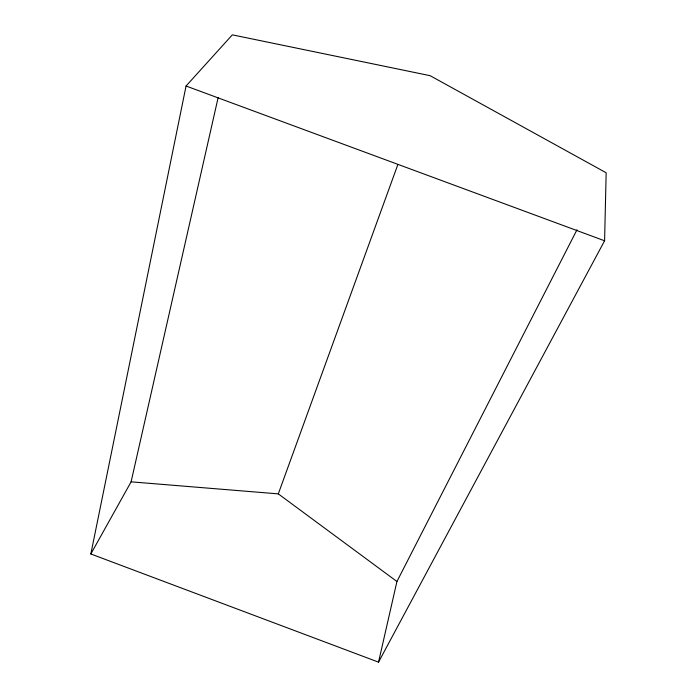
<?xml version="1.0" encoding="UTF-8"?>
<svg xmlns="http://www.w3.org/2000/svg" width="697" height="697" viewBox="0 0 697 697"><rect width="100%" height="100%" fill="white"/><g stroke="black" fill="none" stroke-linecap="round" stroke-linejoin="round"><path stroke-width="1.05" d="M604.587 240.787L606.163 172.769L430.119 75.677L232.345 34.85L186.055 86.019L90.837 553.976L378.532 662.15L604.587 240.787L186.055 86.019M90.837 553.976L131.097 481.836L218.17 97.432M378.532 662.15L396.933 581.507L576.977 229.792M396.933 581.507L278.303 493.877L397.821 164.64M131.097 481.836L278.303 493.877"/></g></svg>
